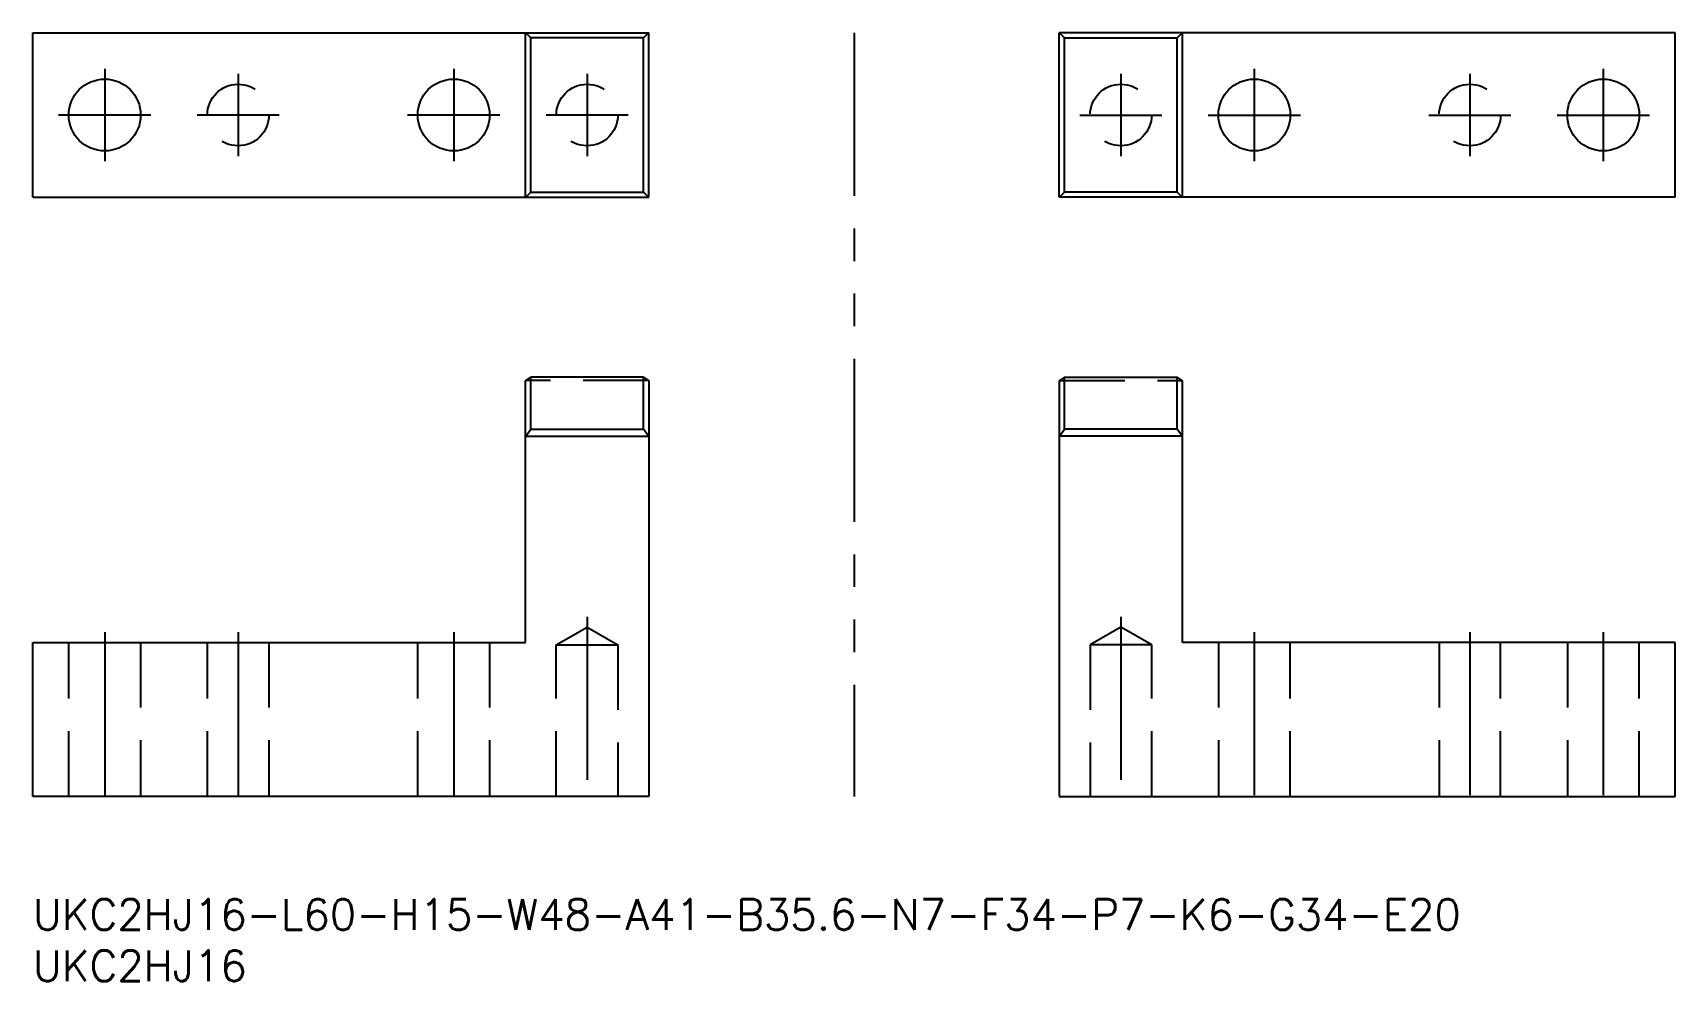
# Model space of a CAD drawing. Extents: x 0 to 160, y -8 to 84.
import ezdxf

# ---------------------------------------------------------------- set-up
doc = ezdxf.new("R2010")
doc.units = 0
doc.header["$LTSCALE"] = 0.5
for name, pattern in [('CENTER', [50.8, 31.75, -6.35, 6.35, -6.35]), ('DASHED', [19.05, 12.7, -6.35]), ('PHANTOM', [63.5, 31.75, -6.35, 6.35, -6.35, 6.35, -6.35])]:
    doc.linetypes.add(name, pattern=pattern)
for name, color, linetype in [('MSM_CENTER', 1, 'CENTER'), ('MSM_CONTINUOUS', 7, 'CONTINUOUS'), ('MSM_DASHED', 4, 'DASHED'), ('MSM_IMAGINARY', 6, 'PHANTOM'), ('MSM_PART_NUMBER', 7, 'CONTINUOUS')]:
    doc.layers.add(name, color=color, linetype=linetype)
doc.styles.get("Standard").update_dxf_attribs({"font": 'txt.shx', "height": 1, "bigfont": 'bigfont.shx'})

# ---------------------------------------------------------------- blocks, each defined once
blk = doc.blocks.new('*U44')
at = {"layer": 'MSM_PART_NUMBER'}
blk.add_text('UKC2HJ16-L60-H15-W48-A41-B35.6-N7-F34-P7-K6-G34-E20', height=3, dxfattribs=at).set_placement((0, -3))
blk = doc.blocks.new('*U45')
at = {"layer": 'MSM_PART_NUMBER'}
blk.add_text('UKC2HJ16', height=3, dxfattribs=at).set_placement((0, -8))

msp = doc.modelspace()

# ---------------------------------------------------------------- linework, layer by layer
at = {"layer": 'MSM_CENTER'}
for p, q in [((7, 80.88), (7, 71.88)), ((20, 80.38), (20, 72.38)), ((41, 80.88), (41, 71.88)), ((54, 80.38), (54, 72.38)), ((106, 80.38), (106, 72.38)), ((119, 80.88), (119, 71.88)), ((140, 80.38), (140, 72.38)), ((153, 80.88), (153, 71.88)), ((11.5, 76.38), (2.5, 76.38)), ((24, 76.38), (16, 76.38)), ((45.5, 76.38), (36.5, 76.38)), ((58, 76.38), (50, 76.38)), ((102, 76.38), (110, 76.38)), ((114.5, 76.38), (123.5, 76.38)), ((136, 76.38), (144, 76.38)), ((148.5, 76.38), (157.5, 76.38)), ((54, 27.5), (54, 9)), ((106, 27.5), (106, 9)), ((7, 26), (7, 9)), ((20, 26), (20, 9)), ((41, 26), (41, 9)), ((119, 26), (119, 9)), ((140, 26), (140, 9)), ((153, 26), (153, 9))]:
    msp.add_line(p, q, dxfattribs=at)
at = {"layer": 'MSM_CONTINUOUS'}
for p, q in [((0, 84.38), (60, 84.38)), ((0, 68.38), (0, 84.38)), ((48, 68.38), (48, 84.38)), ((48.03, 84.38), (48.5, 83.91)), ((48.5, 68.86), (48.5, 83.91)), ((59.5, 83.91), (48.5, 83.91)), ((59.5, 83.91), (59.97, 84.38)), ((59.5, 68.86), (59.5, 83.91)), ((60, 68.38), (60, 84.38)), ((160, 84.38), (100, 84.38)), ((100, 68.38), (100, 84.38)), ((100.5, 83.91), (100.03, 84.38)), ((100.5, 68.86), (100.5, 83.91)), ((100.5, 83.91), (111.5, 83.91)), ((111.97, 84.38), (111.5, 83.91)), ((111.5, 68.86), (111.5, 83.91)), ((112, 68.38), (112, 84.38)), ((160, 68.38), (160, 84.38)), ((48.03, 68.38), (48.5, 68.86)), ((48.5, 68.86), (59.5, 68.86)), ((59.97, 68.38), (59.5, 68.86)), ((100.03, 68.38), (100.5, 68.86)), ((111.5, 68.86), (100.5, 68.86)), ((111.97, 68.38), (111.5, 68.86)), ((0, 68.38), (60, 68.38)), ((160, 68.38), (100, 68.38)), ((48, 50.47), (48.03, 50.5)), ((48, 25), (48, 50.47)), ((48.03, 50.5), (48.5, 50.84)), ((59.5, 50.84), (48.5, 50.84)), ((48.5, 45.76), (48.5, 50.84)), ((59.5, 45.76), (59.5, 50.84)), ((59.5, 50.84), (59.97, 50.5)), ((59.97, 50.5), (60, 50.47)), ((60, 50.47), (60, 10)), ((100.03, 50.5), (100, 50.47)), ((100, 50.47), (100, 10)), ((100.5, 50.84), (100.03, 50.5)), ((100.5, 50.84), (111.5, 50.84)), ((100.5, 45.76), (100.5, 50.84)), ((111.97, 50.5), (111.5, 50.84)), ((111.5, 45.76), (111.5, 50.84)), ((112, 50.47), (111.97, 50.5)), ((112, 25), (112, 50.47)), ((48, 45.07), (48.03, 45.1)), ((48.03, 45.1), (48.5, 45.76)), ((48.03, 45.1), (59.97, 45.1)), ((48.5, 45.76), (59.5, 45.76)), ((59.97, 45.1), (59.5, 45.76)), ((59.97, 45.1), (60, 45.07)), ((100.03, 45.1), (100, 45.07)), ((100.03, 45.1), (100.5, 45.76)), ((111.97, 45.1), (100.03, 45.1)), ((111.5, 45.76), (100.5, 45.76)), ((111.97, 45.1), (111.5, 45.76)), ((112, 45.07), (111.97, 45.1)), ((0, 25), (48, 25)), ((0, 10), (0, 25)), ((160, 25), (112, 25)), ((160, 10), (160, 25)), ((60, 10), (0, 10)), ((100, 10), (160, 10))]:
    msp.add_line(p, q, dxfattribs=at)
for centre in [(7, 76.38), (41, 76.38), (119, 76.38), (153, 76.38)]:
    msp.add_circle(centre, 3.5, dxfattribs=at)
at = {"layer": 'MSM_DASHED'}
for p, q in [((59.97, 50.5), (48.03, 50.5)), ((100.03, 50.5), (111.97, 50.5)), ((51, 24.77), (54, 26.5)), ((54, 26.5), (57, 24.77)), ((106, 26.5), (103, 24.77)), ((109, 24.77), (106, 26.5)), ((3.5, 10), (3.5, 25)), ((10.5, 25), (10.5, 10)), ((17, 10), (17, 25)), ((23, 25), (23, 10)), ((37.5, 10), (37.5, 25)), ((44.5, 25), (44.5, 10)), ((51, 24.77), (57, 24.77)), ((51, 10), (51, 24.77)), ((57, 24.77), (57, 10)), ((109, 24.77), (103, 24.77)), ((103, 24.77), (103, 10)), ((109, 10), (109, 24.77)), ((115.5, 25), (115.5, 10)), ((122.5, 10), (122.5, 25)), ((137, 25), (137, 10)), ((143, 10), (143, 25)), ((149.5, 25), (149.5, 10)), ((156.5, 10), (156.5, 25))]:
    msp.add_line(p, q, dxfattribs=at)
for centre in [(20, 76.38), (54, 76.38), (106, 76.38), (140, 76.38)]:
    msp.add_circle(centre, 3, dxfattribs=at)
at = {"layer": 'MSM_IMAGINARY'}
msp.add_line((80, 84.38), (80, 10), dxfattribs=at)

# ---------------------------------------------------------------- block references
at = {"layer": 'MSM_CONTINUOUS'}
for name in ['*U44', '*U45']:
    msp.add_blockref(name, (0, 0), dxfattribs=at)

doc.saveas('drawing.dxf')
